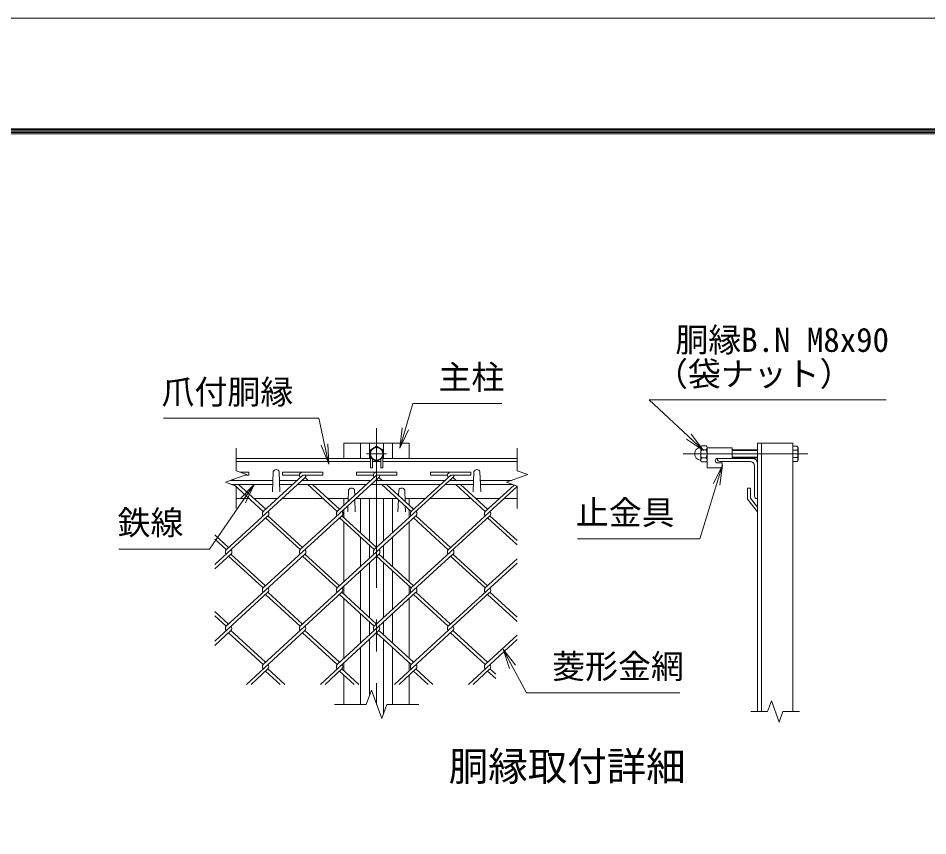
# Model space of a CAD drawing. Units: millimetres, scale not verified. Extents: x -4200 to 4200, y -2970 to 2970.
# Drawn here: x 575 to 2387, y 1342 to 2970 of the extents above; entities that cross this region are included whole.
import ezdxf
from ezdxf.enums import TextEntityAlignment as Align

# ---------------------------------------------------------------- set-up
doc = ezdxf.new("R2010")
doc.units = ezdxf.units.MM
doc.header["$LTSCALE"] = 10
doc.linetypes.add('USER1', pattern=[50.8, 31.75, -6.35, 6.35, -6.35])
for name, color, linetype, lineweight in [('0-0_D-STR1', 1, 'Continuous', 18), ('0-1_D-BMK', 2, 'USER1', 13), ('0-2_D-STR-DIM', 7, 'Continuous', 13), ('0-3_D-STR3', 3, 'Continuous', 13), ('0-7_0', 7, 'Continuous', 18), ('0-9_D-STR2', 7, 'Continuous', 13), ('0-A_D-STR-TXT', 7, 'Continuous', 13), ('0-B_D-TTL', 7, 'Continuous', 18)]:
    doc.layers.add(name, color=color, linetype=linetype, lineweight=lineweight)
doc.layers.add('0-8_D-TTL-TXT', color=7, linetype='Continuous')
doc.styles.add('ＭＳ ゴシック', font='')
doc.styles.get('ＭＳ ゴシック').set_extended_font_data('MS Gothic')

# ---------------------------------------------------------------- blocks, each defined once
blk = doc.blocks.new('_Open')
at = {"layer": '0-7_0'}
blk.add_line((-10, 1.667), (0, 0), dxfattribs=at)
blk.add_lwpolyline([(-10, -1.667), (0, 0), (-10, 0)], dxfattribs=at)

msp = doc.modelspace()

# ---------------------------------------------------------------- linework, layer by layer
at = {"layer": '0-0_D-STR1'}
for p, q in [((1223.93, 2123.43), (1353.93, 2123.43)), ((1223.93, 2093.43), (1223.93, 2123.43)), ((1256.93, 2093.43), (1256.93, 2123.43)), ((1274.93, 2123.43), (1274.93, 2093.43)), ((1302.93, 2123.43), (1302.93, 2093.43)), ((1320.93, 2093.43), (1320.93, 2123.43)), ((1353.93, 2093.43), (1353.93, 2123.43)), ((2048.25, 2123.43), (2118.25, 2123.43)), ((2048.25, 1589.49), (2048.25, 2123.43)), ((2056.25, 1589.49), (2056.25, 2123.43)), ((2118.25, 1589.49), (2118.25, 2123.43)), ((1008.93, 2093.43), (1276.43, 2093.43)), ((1008.93, 2087.43), (1276.43, 2087.43)), ((1280.43, 2087.43), (1297.43, 2087.43)), ((1301.43, 2093.43), (1568.93, 2093.43)), ((1301.43, 2087.43), (1568.93, 2087.43)), ((1968.25, 2093.43), (2038.25, 2093.43)), ((1968.25, 2091.43), (1968.25, 2093.43)), ((1972.25, 2087.43), (2033.25, 2087.43)), ((1082.93, 2067.18), (1081.53, 2026.93)), ((1094.93, 2067.18), (1096.34, 2026.93)), ((1482.93, 2067.18), (1481.53, 2026.93)), ((1494.93, 2067.18), (1496.34, 2026.93)), ((2042.25, 2078.43), (2042.25, 2017.43)), ((2048.25, 2083.43), (2048.25, 2013.43)), ((1232.93, 2030.19), (1232.14, 2007.51)), ((1244.93, 2030.19), (1245.3, 2019.57)), ((1332.93, 2030.19), (1332.57, 2019.76)), ((1344.93, 2030.19), (1345.72, 2007.71)), ((2034.25, 2034.19), (2028.25, 2034.19)), ((2028.25, 2034.19), (2028.25, 2012.19)), ((2034.25, 2034.19), (2034.25, 2014.43)), ((1008.93, 2013.43), (1035.12, 2013.43)), ((1044.57, 2013.43), (1091.15, 2013.43)), ((1100.62, 2013.43), (1182.57, 2013.43)), ((1192.02, 2013.43), (1232.35, 2013.43)), ((1223.93, 1999.99), (1223.93, 2013.43)), ((1247.84, 2013.43), (1330, 2013.43)), ((1256.93, 1945.29), (1256.93, 2013.43)), ((1274.93, 2013.43), (1274.93, 1928.8)), ((1302.93, 2013.43), (1302.93, 1928.8)), ((1320.93, 1945.29), (1320.93, 2013.43)), ((1386.06, 2013.43), (1345.52, 2013.43)), ((1353.93, 2000.19), (1353.93, 2013.43)), ((1477.46, 2013.43), (1395.3, 2013.43)), ((1533.52, 2013.43), (1486.93, 2013.43)), ((1568.93, 2013.43), (1542.99, 2013.43)), ((2028.25, 2012.19), (2048.25, 1987.19)), ((2034.25, 2014.43), (2048.25, 1996.34)), ((2046.25, 2013.43), (2048.25, 2013.43)), ((1231.84, 1998.77), (1231.43, 1987.19)), ((1245.59, 2011.37), (1246.43, 1987.19)), ((1332.28, 2011.35), (1331.43, 1987.19)), ((1346.03, 1998.75), (1346.43, 1987.19)), ((2048.25, 1996.34), (2048.25, 1987.19)), ((1223.93, 1975.51), (1223.93, 1991.53)), ((1353.93, 1975.53), (1353.93, 1991.5)), ((1223.93, 1847.73), (1223.93, 1966.85)), ((1353.93, 1847.73), (1353.93, 1966.85)), ((1256.93, 1877.97), (1256.93, 1936.61)), ((1320.93, 1877.97), (1320.93, 1936.61)), ((1274.93, 1920.12), (1274.93, 1894.46)), ((1302.93, 1920.12), (1302.93, 1894.46)), ((1274.93, 1885.78), (1274.93, 1776.32)), ((1302.93, 1885.78), (1302.93, 1776.32)), ((1256.93, 1792.81), (1256.93, 1869.29)), ((1320.93, 1792.81), (1320.93, 1869.29)), ((1223.93, 1823.05), (1223.93, 1839.05)), ((1353.93, 1823.05), (1353.93, 1839.05)), ((1223.93, 1695.25), (1223.93, 1814.37)), ((1353.93, 1695.25), (1353.93, 1814.37)), ((1256.93, 1725.49), (1256.93, 1784.13)), ((1320.93, 1725.49), (1320.93, 1784.13)), ((1274.93, 1767.64), (1274.93, 1741.98)), ((1302.93, 1767.64), (1302.93, 1741.98)), ((1274.93, 1733.3), (1274.93, 1621.35)), ((1302.93, 1733.3), (1302.93, 1585.52)), ((1256.93, 1603.43), (1256.93, 1716.81)), ((1320.93, 1603.43), (1320.93, 1716.81)), ((1223.93, 1670.57), (1223.93, 1686.57)), ((1353.93, 1670.57), (1353.93, 1686.57)), ((1223.93, 1603.43), (1223.93, 1661.89)), ((1353.93, 1603.43), (1353.93, 1661.89))]:
    msp.add_line(p, q, dxfattribs=at)
for centre, radius, start, end in [((1972.25, 2091.43), 4, 180, 270), ((2033.25, 2078.43), 9, 0, 90), ((2038.25, 2083.43), 10, 0, 90), ((1088.93, 2064.68), 6.5, 22.61986, 157.38014), ((1488.93, 2064.68), 6.5, 22.61986, 157.38014), ((1238.93, 2027.69), 6.5, 22.61986, 157.38014), ((1338.93, 2027.69), 6.5, 22.61986, 157.38014), ((2046.25, 2017.43), 4, 180, 270)]:
    msp.add_arc(centre, radius, start, end, dxfattribs=at)
at = {"layer": '0-1_D-BMK'}
for p, q in [((1288.93, 2153.43), (1288.93, 1603.43)), ((1308.93, 2102.43), (1268.93, 2102.43)), ((1899.78, 2102.43), (2148.25, 2102.43))]:
    msp.add_line(p, q, dxfattribs=at)
at = {"layer": '0-2_D-STR-DIM'}
for p, q in [((1008.93, 2113.43), (1008.93, 2068.83)), ((1568.93, 2113.43), (1568.93, 2068.83)), ((1030.08, 2061.13), (1008.93, 2068.83)), ((987.79, 2045.74), (1030.08, 2061.13)), ((1008.93, 2038.04), (987.79, 2045.74)), ((1008.93, 2038.04), (1008.93, 1993.43)), ((1568.93, 2038.04), (1568.93, 1993.43)), ((1268.41, 1603.43), (1278.67, 1631.62)), ((1278.67, 1631.62), (1299.2, 1575.24)), ((1268.41, 1603.43), (1204.93, 1603.43)), ((1299.2, 1575.24), (1309.46, 1603.43)), ((1372.93, 1603.43), (1309.46, 1603.43)), ((2075.55, 1610.63), (2067.85, 1589.49)), ((2090.94, 1568.34), (2075.55, 1610.63)), ((2034.75, 1589.49), (2067.85, 1589.49)), ((2098.64, 1589.49), (2090.94, 1568.34)), ((2098.64, 1589.49), (2131.75, 1589.49))]:
    msp.add_line(p, q, dxfattribs=at)
msp.add_lwpolyline([(1568.93, 2038.04), (1547.79, 2045.74), (1590.08, 2061.13), (1568.93, 2068.83)], dxfattribs=at)
at = {"layer": '0-3_D-STR3'}
for p, q in [((1934.75, 2114.9), (1934.75, 2090.21)), ((1934.75, 2114.9), (1934.75, 2090.21)), ((1945.75, 2118.63), (1936.75, 2118.63)), ((1936.75, 2110.53), (1945.75, 2110.53)), ((1947.75, 2114.9), (1947.75, 2090.21)), ((1947.75, 2114.9), (1947.75, 2090.21)), ((1947.75, 2114.43), (1997.75, 2114.43)), ((1947.75, 2114.43), (1947.75, 2074.43)), ((1997.75, 2114.43), (1997.75, 2093.43)), ((2048.25, 2110.43), (1997.75, 2110.43)), ((2048.25, 2108.93), (1997.75, 2108.93)), ((2118.25, 2117.44), (2127.45, 2117.44)), ((2118.25, 2117.44), (2118.25, 2087.42)), ((2118.25, 2109.94), (2127.45, 2109.94)), ((2128.85, 2115.03), (2127.45, 2117.44)), ((2128.85, 2115.03), (2128.85, 2089.83)), ((1276.43, 2094.64), (1276.43, 2074.43)), ((1280.43, 2092.33), (1280.43, 2074.43)), ((1297.43, 2092.33), (1297.43, 2074.43)), ((1301.43, 2094.64), (1301.43, 2074.43)), ((1936.75, 2094.33), (1945.75, 2094.33)), ((1945.75, 2086.23), (1936.75, 2086.23)), ((1968.25, 2093.43), (1997.75, 2093.43)), ((2048.25, 2095.93), (1997.75, 2095.93)), ((2048.25, 2094.43), (1997.75, 2094.43)), ((2118.25, 2094.93), (2127.45, 2094.93)), ((2118.25, 2087.42), (2127.45, 2087.42)), ((2128.85, 2089.83), (2127.45, 2087.42)), ((1276.43, 2074.43), (1280.43, 2074.43)), ((1297.43, 2074.43), (1301.43, 2074.43)), ((1947.75, 2074.43), (1977.75, 2074.43)), ((1968.25, 2084.43), (1977.75, 2084.43)), ((1977.75, 2084.43), (1977.75, 2074.43)), ((998.61, 2049.68), (1082.32, 2049.68)), ((1095.55, 2049.68), (1130.7, 2049.68)), ((1140.18, 2049.68), (1278.16, 2049.68)), ((1287.39, 2049.68), (1425.61, 2049.68)), ((1434.85, 2049.68), (1482.32, 2049.68)), ((1495.55, 2049.68), (1558.61, 2049.68)), ((998.95, 2041.68), (1082.05, 2041.68)), ((1095.82, 2041.68), (1121.97, 2041.68)), ((1131.45, 2041.68), (1269.43, 2041.68)), ((1278.66, 2041.68), (1416.88, 2041.68)), ((1426.12, 2041.68), (1482.05, 2041.68)), ((1495.82, 2041.68), (1558.95, 2041.68))]:
    msp.add_line(p, q, dxfattribs=at)
msp.add_lwpolyline([(1301.93, 2109.94), (1288.93, 2117.44), (1275.93, 2109.94), (1275.93, 2094.93), (1288.93, 2087.42), (1301.93, 2094.93)], close=True, dxfattribs=at)
msp.add_circle((1288.93, 2102.43), 12.5, dxfattribs=at)
for centre, radius, start, end in [((1935.75, 2102.43), 13, 97.16806, 262.83194), ((1934, 2116.32), 1, 277.16806, 350.16084), ((1939.82, 2114.58), 5.08, 127.21089, 232.78911), ((1952.15, 2102.43), 17.4, 152.26063, 207.73937), ((1930.34, 2102.43), 17.4, 332.26063, 27.73937), ((1942.67, 2114.58), 5.08, 307.21089, 52.78911), ((2121.97, 2113.69), 6.64, 325.61585, 34.38415), ((2103.78, 2102.43), 24.84, 342.4121, 17.5879), ((1934, 2088.54), 1, 16.57981, 82.83194), ((1939.84, 2090.28), 5.1, 127.42505, 232.57495), ((1942.65, 2090.28), 5.1, 307.42505, 52.57495), ((1968.25, 2088.93), 4.5, 90, 270), ((2121.97, 2091.18), 6.64, 325.61585, 34.38415)]:
    msp.add_arc(centre, radius, start, end, dxfattribs=at)
at = {"layer": '0-9_D-STR2'}
for p, q in [((1146.32, 2055.31), (989.41, 1911.52)), ((1005.01, 2049.68), (1003.19, 2051.34)), ((1016.56, 2066.05), (1034.13, 2066.05)), ((1026.01, 2059.65), (1034.13, 2059.65)), ((1034.13, 2059.65), (1034.13, 2066.05)), ((1141.59, 2059.65), (1063.12, 1987.75)), ((1101.59, 2059.65), (1101.59, 2066.05)), ((1101.59, 2066.05), (1181.59, 2066.05)), ((1101.59, 2059.65), (1135.16, 2059.65)), ((1293.66, 2055.42), (1136.74, 1911.63)), ((1141.59, 2059.65), (1181.59, 2059.65)), ((1143, 2049.68), (1141.59, 2050.97)), ((1152.47, 2049.68), (1146.32, 2055.31)), ((1181.59, 2059.65), (1181.59, 2066.05)), ((1289.04, 2059.65), (1210.58, 1987.75)), ((1249.04, 2059.65), (1249.04, 2066.05)), ((1249.04, 2066.05), (1329.04, 2066.05)), ((1249.04, 2059.65), (1282.62, 2059.65)), ((1441.11, 2055.42), (1284.2, 1911.63)), ((1290.45, 2049.68), (1288.92, 2051.08)), ((1289.04, 2059.65), (1329.04, 2059.65)), ((1299.92, 2049.68), (1293.66, 2055.42)), ((1329.04, 2059.65), (1329.04, 2066.05)), ((1436.61, 2059.75), (1358.03, 1987.75)), ((1396.61, 2059.75), (1396.61, 2066.15)), ((1396.61, 2066.15), (1476.61, 2066.15)), ((1396.61, 2059.75), (1430.18, 2059.75)), ((1437.91, 2049.68), (1436.38, 2051.08)), ((1436.61, 2059.75), (1476.61, 2059.75)), ((1447.38, 2049.68), (1441.11, 2055.42)), ((1476.61, 2059.75), (1476.61, 2066.15)), ((1063.12, 1987.75), (1004.27, 2041.68)), ((1067.86, 1992.09), (1013.74, 2041.68)), ((1210.58, 1987.75), (1151.73, 2041.68)), ((1215.31, 1992.09), (1161.2, 2041.68)), ((1358.03, 1987.75), (1299.18, 2041.68)), ((1362.77, 1992.09), (1308.65, 2041.68)), ((1568.93, 2037.21), (1431.76, 1911.51)), ((1505.49, 1987.75), (1446.64, 2041.68)), ((1510.22, 1992.09), (1456.11, 2041.68)), ((1562.81, 2040.27), (1505.49, 1987.75)), ((1072.49, 1979.19), (966.43, 1882.01)), ((1219.93, 1979.18), (1063.01, 1835.39)), ((1141.48, 1915.97), (1072.49, 1979.19)), ((1367.39, 1979.18), (1210.47, 1835.39)), ((1288.93, 1915.97), (1219.94, 1979.19)), ((1514.84, 1979.18), (1357.93, 1835.39)), ((1436.5, 1915.85), (1367.39, 1979.18)), ((1568.93, 1929.61), (1514.84, 1979.18)), ((1136.74, 1911.63), (1067.75, 1974.85)), ((1284.2, 1911.63), (1215.21, 1974.85)), ((1431.76, 1911.51), (1362.65, 1974.84)), ((1568.93, 1920.93), (1510.11, 1974.84)), ((994.02, 1915.97), (966.43, 1941.25)), ((989.29, 1911.63), (966.43, 1932.57)), ((998.76, 1902.95), (966.43, 1873.33)), ((1146.22, 1902.95), (989.29, 1759.15)), ((1063.01, 1835.39), (994.02, 1898.61)), ((1067.75, 1839.73), (998.76, 1902.95)), ((1293.67, 1902.95), (1136.74, 1759.15)), ((1210.47, 1835.39), (1141.48, 1898.61)), ((1215.21, 1839.73), (1146.22, 1902.95)), ((1441.11, 1902.94), (1284.2, 1759.15)), ((1357.93, 1835.39), (1288.93, 1898.61)), ((1362.66, 1839.73), (1293.67, 1902.95)), ((1505.37, 1835.38), (1436.79, 1898.22)), ((1510.11, 1839.72), (1441.11, 1902.94)), ((1568.93, 1893.63), (1505.37, 1835.38)), ((1568.93, 1884.95), (1431.65, 1759.15)), ((1072.49, 1826.71), (966.43, 1729.53)), ((1219.94, 1826.71), (1063.01, 1682.91)), ((1136.74, 1759.15), (1067.75, 1822.37)), ((1141.48, 1763.49), (1072.49, 1826.71)), ((1367.4, 1826.71), (1210.47, 1682.91)), ((1284.2, 1759.15), (1215.62, 1821.99)), ((1288.93, 1763.49), (1219.94, 1826.71)), ((1514.84, 1826.7), (1357.93, 1682.91)), ((1431.65, 1759.15), (1362.66, 1822.37)), ((1436.39, 1763.49), (1367.4, 1826.71)), ((1568.93, 1768.45), (1510.11, 1822.36)), ((1568.93, 1777.13), (1514.84, 1826.7)), ((994.02, 1763.49), (966.43, 1788.77)), ((989.29, 1759.15), (966.43, 1780.09)), ((998.76, 1750.47), (966.43, 1720.85)), ((1063.01, 1682.91), (994.02, 1746.13)), ((1067.75, 1687.25), (998.76, 1750.47)), ((1146.22, 1750.47), (1029.41, 1643.43)), ((1210.47, 1682.91), (1141.48, 1746.13)), ((1215.21, 1687.25), (1146.21, 1750.47)), ((1293.67, 1750.47), (1176.86, 1643.43)), ((1357.93, 1682.91), (1288.93, 1746.13)), ((1362.66, 1687.25), (1293.67, 1750.47)), ((1441.13, 1750.47), (1324.32, 1643.43)), ((1505.38, 1682.91), (1436.39, 1746.13)), ((1510.12, 1687.25), (1441.13, 1750.47)), ((1568.93, 1741.15), (1505.38, 1682.91)), ((1568.93, 1732.47), (1471.77, 1643.43)), ((1072.49, 1674.23), (1038.88, 1643.43)), ((1096.62, 1643.43), (1067.75, 1669.89)), ((1106.1, 1643.43), (1072.49, 1674.23)), ((1219.94, 1674.23), (1186.34, 1643.43)), ((1244.08, 1643.43), (1215.21, 1669.89)), ((1253.55, 1643.43), (1219.94, 1674.23)), ((1367.4, 1674.23), (1333.79, 1643.43)), ((1391.53, 1643.43), (1362.66, 1669.89)), ((1401.01, 1643.43), (1367.4, 1674.23)), ((1514.85, 1674.23), (1481.25, 1643.43)), ((1526.43, 1654.94), (1510.12, 1669.89)), ((1526.43, 1663.62), (1514.85, 1674.23))]:
    msp.add_line(p, q, dxfattribs=at)
for centre, start, end in [((1141.59, 2059.65), 95, 222.5), ((1141.59, 2059.65), 317.5, 0), ((1289.04, 2059.65), 85, 222.5), ((1289.04, 2059.65), 317.5, 0), ((1436.61, 2059.75), 85, 222.5), ((1436.5, 2059.65), 317.5, 0.89905), ((1067.86, 1983.41), 137.5, 222.5), ((1067.86, 1983.41), 317.5, 42.5), ((1215.31, 1983.41), 137.5, 222.5), ((1215.31, 1983.41), 317.5, 42.5), ((1362.77, 1983.41), 137.5, 222.5), ((1362.77, 1983.41), 317.5, 42.5), ((1510.22, 1983.41), 137.5, 222.5), ((1510.22, 1983.41), 317.5, 42.5), ((994.13, 1907.17), 137.5, 222.5), ((994.13, 1907.17), 317.5, 42.5), ((1141.59, 1907.17), 137.5, 222.5), ((1141.59, 1907.17), 317.5, 42.5), ((1289.04, 1907.17), 137.5, 222.5), ((1289.04, 1907.17), 317.5, 42.5), ((1436.5, 1907.17), 137.5, 222.5), ((1436.5, 1907.17), 317.5, 42.5), ((1067.75, 1831.05), 137.5, 222.5), ((1067.75, 1831.05), 317.5, 42.5), ((1215.21, 1831.05), 137.5, 222.5), ((1215.21, 1831.05), 317.5, 42.5), ((1362.77, 1830.93), 137.5, 222.5), ((1362.77, 1830.93), 317.5, 42.5), ((1510.22, 1830.93), 137.5, 222.5), ((1510.22, 1830.93), 317.5, 42.5), ((994.01, 1754.8), 137.5, 222.5), ((994.01, 1754.8), 317.5, 42.5), ((1141.47, 1754.8), 137.5, 222.5), ((1141.47, 1754.8), 317.5, 42.5), ((1288.92, 1754.8), 137.5, 222.5), ((1288.92, 1754.8), 317.5, 42.5), ((1436.38, 1754.8), 137.5, 222.5), ((1436.38, 1754.8), 317.5, 42.5), ((1067.75, 1678.57), 137.5, 222.5), ((1067.75, 1678.57), 317.5, 42.5), ((1215.21, 1678.57), 137.5, 222.5), ((1215.21, 1678.57), 317.5, 42.5), ((1362.77, 1678.45), 137.5, 222.5), ((1362.77, 1678.45), 317.5, 42.5), ((1510.22, 1678.45), 137.5, 222.5), ((1510.22, 1678.45), 317.5, 42.5)]:
    msp.add_arc(centre, 6.42, start, end, dxfattribs=at)
at = {"layer": '0-A_D-STR-TXT'}
for points in [[(1538.52, 2202.94), (1361.2, 2202.94), (1335.74, 2115.81)], [(2304.18, 2210.32), (1831.94, 2210.32), (1939.17, 2110.67)], [(864.43, 2173.3), (1173.47, 2173.3), (1192.97, 2083.72)], [(1689.35, 1932.89), (1933.17, 1932.89), (1977.49, 2078.04)], [(774.96, 1912.55), (955.83, 1912.55), (1043.83, 2040.03)], [(1893.18, 1626.52), (1587.69, 1626.52), (1541.8, 1711.6)]]:
    msp.add_lwpolyline(points, dxfattribs=at)
at = {"layer": '0-B_D-TTL', "color": 2}
msp.add_lwpolyline([(-4200, 2970), (4200, 2970), (4200, -2970), (-4200, -2970)], close=True, dxfattribs=at)
at = {"layer": '0-B_D-TTL'}
for points in [[(-3930, 2750), (3930, 2750), (3930, -2750), (-3930, -2750)], [(-3927.5, 2747.5), (3927.5, 2747.5), (3927.5, -2747.5), (-3927.5, -2747.5)], [(-3925, 2745), (3925, 2745), (3925, -2745), (-3925, -2745)], [(-3922.5, 2742.5), (3922.5, 2742.5), (3922.5, -2742.5), (-3922.5, -2742.5)], [(-3920, 2740), (3920, 2740), (3920, -2740), (-3920, -2740)]]:
    msp.add_lwpolyline(points, close=True, dxfattribs=at)

# ---------------------------------------------------------------- block references
at = {"layer": '0-A_D-STR-TXT', "xscale": 4, "yscale": 4}
for p, rotation in [((1335.18, 2113.89), 253.7123), ((1940.63, 2109.31), 317.09684), ((1193.4, 2081.77), 282.27872), ((1978.08, 2079.95), 73.01941), ((1044.96, 2041.68), 55.3852), ((1540.85, 1713.36), 118.34149)]:
    msp.add_blockref('_Open', p, dxfattribs=dict(at, rotation=rotation))

# ---------------------------------------------------------------- texts
at = {"layer": '0-8_D-TTL-TXT', "style": 'ＭＳ ゴシック'}
msp.add_text('胴縁取付詳細', height=57.7, dxfattribs=at).set_placement((1432.68, 1434.07), align=Align.BOTTOM_LEFT)
at = {"layer": '0-A_D-STR-TXT', "style": 'ＭＳ ゴシック'}
for s, p in [('胴縁B.N M8x90', (1884.39, 2291.05)), ('主柱', (1412.13, 2216.67)), ('（袋ナット）', (1843.78, 2223.16)), ('爪付胴縁', (860.37, 2187.28)), ('止金具', (1686.05, 1947.12)), ('鉄線', (772.67, 1926.91)), ('菱形金網', (1638.86, 1640.76))]:
    msp.add_text(s, height=48.09, dxfattribs=at).set_placement(p, align=Align.BOTTOM_LEFT)

doc.saveas('drawing.dxf')
